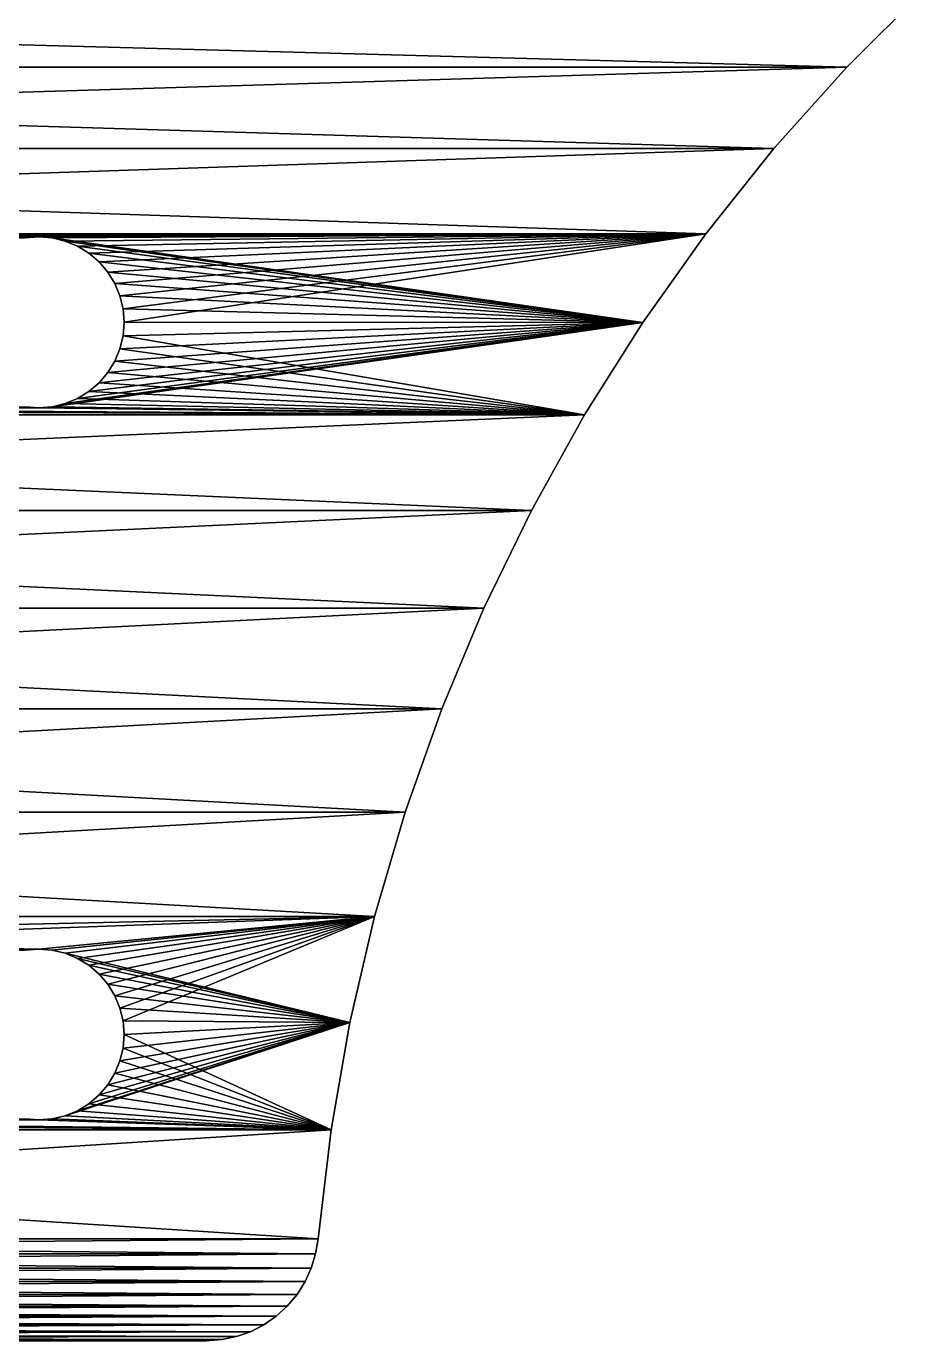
# Model space of a CAD drawing. Header units: millimetres. Extents: x -48.7 to 48.7, y -48.7 to 48.7.
# Drawn here: x 9.94 to 25.95, y -48.66 to -25.22 of the extents above; entities that cross this region are included whole.
import ezdxf

# ---------------------------------------------------------------- set-up
doc = ezdxf.new("R2010")
doc.units = ezdxf.units.MM
doc.header["$LTSCALE"] = 65.185185
for name, color, linetype in [('1', 7, 'CONTINUOUS'), ('2', 7, 'CONTINUOUS'), ('31', 7, 'CONTINUOUS'), ('32', 7, 'CONTINUOUS'), ('33', 7, 'CONTINUOUS'), ('34', 7, 'CONTINUOUS'), ('89', 7, 'CONTINUOUS'), ('90', 7, 'CONTINUOUS'), ('91', 7, 'CONTINUOUS')]:
    doc.layers.add(name, color=color, linetype=linetype)

msp = doc.modelspace()

# ---------------------------------------------------------------- linework, layer by layer
at = {"layer": '1', "linetype": 'CONTINUOUS'}
for points in [[(-24.575, -25.947), (-25.947, -24.575), (24.575, -25.947), (-24.575, -25.947)], [(24.575, -25.947), (-25.947, -24.575), (25.947, -24.575), (24.575, -25.947)], [(-23.276, -27.399), (-24.575, -25.947), (23.276, -27.399), (-23.276, -27.399)], [(23.276, -27.399), (-24.575, -25.947), (24.575, -25.947), (23.276, -27.399)], [(-22.059, -28.922), (-23.276, -27.399), (22.059, -28.922), (-22.059, -28.922)], [(22.059, -28.922), (-23.276, -27.399), (23.276, -27.399), (22.059, -28.922)], [(10.16, -28.976), (0, -28.976), (-22.059, -28.922), (10.16, -28.976)], [(10.16, -28.976), (-22.059, -28.922), (22.059, -28.922), (10.16, -28.976)], [(9.921, -28.994), (0, -28.976), (10.16, -28.976), (9.921, -28.994)], [(10.399, -28.994), (10.16, -28.976), (22.059, -28.922), (10.399, -28.994)], [(20.934, -30.502), (10.399, -28.994), (22.059, -28.922), (20.934, -30.502)], [(10.631, -29.05), (10.399, -28.994), (20.934, -30.502), (10.631, -29.05)], [(10.853, -29.142), (10.631, -29.05), (20.934, -30.502), (10.853, -29.142)], [(11.055, -29.266), (10.853, -29.142), (20.934, -30.502), (11.055, -29.266)], [(11.239, -29.423), (11.055, -29.266), (20.934, -30.502), (11.239, -29.423)], [(11.393, -29.603), (11.239, -29.423), (20.934, -30.502), (11.393, -29.603)], [(11.519, -29.809), (11.393, -29.603), (20.934, -30.502), (11.519, -29.809)], [(11.61, -30.028), (11.519, -29.809), (20.934, -30.502), (11.61, -30.028)], [(11.665, -30.258), (11.61, -30.028), (20.934, -30.502), (11.665, -30.258)], [(11.685, -30.5), (11.665, -30.258), (20.934, -30.502), (11.685, -30.5)], [(11.665, -30.742), (11.685, -30.5), (20.934, -30.502), (11.665, -30.742)], [(19.895, -32.149), (11.665, -30.742), (20.934, -30.502), (19.895, -32.149)], [(11.61, -30.972), (11.665, -30.742), (19.895, -32.149), (11.61, -30.972)], [(11.519, -31.191), (11.61, -30.972), (19.895, -32.149), (11.519, -31.191)], [(11.239, -31.577), (11.393, -31.397), (19.895, -32.149), (11.239, -31.577)], [(11.393, -31.397), (11.519, -31.191), (19.895, -32.149), (11.393, -31.397)], [(11.055, -31.734), (11.239, -31.577), (19.895, -32.149), (11.055, -31.734)], [(10.631, -31.95), (10.853, -31.858), (19.895, -32.149), (10.631, -31.95)], [(10.853, -31.858), (11.055, -31.734), (19.895, -32.149), (10.853, -31.858)], [(-19.895, -32.149), (-10.16, -32.024), (19.895, -32.149), (-19.895, -32.149)], [(-10.16, -32.024), (0, -32.024), (19.895, -32.149), (-10.16, -32.024)], [(0, -32.024), (0.239, -32.006), (10.16, -32.024), (0, -32.024)], [(0, -32.024), (10.16, -32.024), (19.895, -32.149), (0, -32.024)], [(10.16, -32.024), (0.239, -32.006), (9.921, -32.006), (10.16, -32.024)], [(10.16, -32.024), (10.399, -32.006), (19.895, -32.149), (10.16, -32.024)], [(10.399, -32.006), (10.631, -31.95), (19.895, -32.149), (10.399, -32.006)], [(-18.948, -33.853), (-19.895, -32.149), (18.948, -33.853), (-18.948, -33.853)], [(18.948, -33.853), (-19.895, -32.149), (19.895, -32.149), (18.948, -33.853)], [(-18.1, -35.599), (-18.948, -33.853), (18.1, -35.599), (-18.1, -35.599)], [(18.1, -35.599), (-18.948, -33.853), (18.948, -33.853), (18.1, -35.599)], [(-17.349, -37.395), (-18.1, -35.599), (17.349, -37.395), (-17.349, -37.395)], [(17.349, -37.395), (-18.1, -35.599), (18.1, -35.599), (17.349, -37.395)], [(-16.698, -39.233), (-17.349, -37.395), (16.698, -39.233), (-16.698, -39.233)], [(16.698, -39.233), (-17.349, -37.395), (17.349, -37.395), (16.698, -39.233)], [(-16.152, -41.096), (-16.698, -39.233), (16.152, -41.096), (-16.152, -41.096)], [(16.152, -41.096), (-16.698, -39.233), (16.698, -39.233), (16.152, -41.096)], [(10.16, -41.676), (0, -41.676), (-16.152, -41.096), (10.16, -41.676)], [(10.16, -41.676), (-16.152, -41.096), (16.152, -41.096), (10.16, -41.676)], [(10.399, -41.694), (10.16, -41.676), (16.152, -41.096), (10.399, -41.694)], [(10.631, -41.75), (10.399, -41.694), (16.152, -41.096), (10.631, -41.75)], [(15.711, -42.983), (10.631, -41.75), (16.152, -41.096), (15.711, -42.983)], [(9.921, -41.694), (0, -41.676), (10.16, -41.676), (9.921, -41.694)], [(10.853, -41.842), (10.631, -41.75), (15.711, -42.983), (10.853, -41.842)], [(11.055, -41.966), (10.853, -41.842), (15.711, -42.983), (11.055, -41.966)], [(11.239, -42.123), (11.055, -41.966), (15.711, -42.983), (11.239, -42.123)], [(11.393, -42.303), (11.239, -42.123), (15.711, -42.983), (11.393, -42.303)], [(11.519, -42.509), (11.393, -42.303), (15.711, -42.983), (11.519, -42.509)], [(11.61, -42.728), (11.519, -42.509), (15.711, -42.983), (11.61, -42.728)], [(11.665, -42.958), (11.61, -42.728), (15.711, -42.983), (11.665, -42.958)], [(11.685, -43.2), (11.665, -42.958), (15.711, -42.983), (11.685, -43.2)], [(15.375, -44.897), (11.685, -43.2), (15.711, -42.983), (15.375, -44.897)], [(11.665, -43.442), (11.685, -43.2), (15.375, -44.897), (11.665, -43.442)], [(11.61, -43.672), (11.665, -43.442), (15.375, -44.897), (11.61, -43.672)], [(11.519, -43.891), (11.61, -43.672), (15.375, -44.897), (11.519, -43.891)], [(11.393, -44.097), (11.519, -43.891), (15.375, -44.897), (11.393, -44.097)], [(11.055, -44.434), (11.239, -44.277), (15.375, -44.897), (11.055, -44.434)], [(11.239, -44.277), (11.393, -44.097), (15.375, -44.897), (11.239, -44.277)], [(10.853, -44.558), (11.055, -44.434), (15.375, -44.897), (10.853, -44.558)], [(-15.375, -44.897), (-10.16, -44.724), (15.375, -44.897), (-15.375, -44.897)], [(-10.16, -44.724), (0, -44.724), (15.375, -44.897), (-10.16, -44.724)], [(0, -44.724), (0.239, -44.706), (10.16, -44.724), (0, -44.724)], [(0, -44.724), (10.16, -44.724), (15.375, -44.897), (0, -44.724)], [(10.16, -44.724), (0.239, -44.706), (9.921, -44.706), (10.16, -44.724)], [(10.16, -44.724), (10.399, -44.706), (15.375, -44.897), (10.16, -44.724)], [(10.399, -44.706), (10.631, -44.65), (15.375, -44.897), (10.399, -44.706)], [(10.631, -44.65), (10.853, -44.558), (15.375, -44.897), (10.631, -44.65)], [(-15.143, -46.841), (-15.375, -44.897), (15.143, -46.841), (-15.143, -46.841)], [(15.143, -46.841), (-15.375, -44.897), (15.375, -44.897), (15.143, -46.841)], [(-15.098, -47.112), (-15.143, -46.841), (15.098, -47.112), (-15.098, -47.112)], [(15.098, -47.112), (-15.143, -46.841), (15.143, -46.841), (15.098, -47.112)], [(-15.021, -47.368), (-15.098, -47.112), (15.021, -47.368), (-15.021, -47.368)], [(15.021, -47.368), (-15.098, -47.112), (15.098, -47.112), (15.021, -47.368)], [(-14.912, -47.607), (-15.021, -47.368), (14.912, -47.607), (-14.912, -47.607)], [(14.912, -47.607), (-15.021, -47.368), (15.021, -47.368), (14.912, -47.607)], [(-14.768, -47.835), (-14.912, -47.607), (14.768, -47.835), (-14.768, -47.835)], [(14.768, -47.835), (-14.912, -47.607), (14.912, -47.607), (14.768, -47.835)], [(-14.595, -48.044), (-14.768, -47.835), (14.595, -48.044), (-14.595, -48.044)], [(14.595, -48.044), (-14.768, -47.835), (14.768, -47.835), (14.595, -48.044)], [(-14.399, -48.223), (-14.595, -48.044), (14.399, -48.223), (-14.399, -48.223)], [(14.399, -48.223), (-14.595, -48.044), (14.595, -48.044), (14.399, -48.223)], [(-14.176, -48.377), (-14.399, -48.223), (14.176, -48.377), (-14.176, -48.377)], [(14.176, -48.377), (-14.399, -48.223), (14.399, -48.223), (14.176, -48.377)], [(-13.936, -48.5), (-14.176, -48.377), (13.936, -48.5), (-13.936, -48.5)], [(13.936, -48.5), (-14.176, -48.377), (14.176, -48.377), (13.936, -48.5)], [(-13.687, -48.587), (-13.936, -48.5), (13.687, -48.587), (-13.687, -48.587)], [(13.687, -48.587), (-13.936, -48.5), (13.936, -48.5), (13.687, -48.587)], [(-13.425, -48.64), (-13.687, -48.587), (13.425, -48.64), (-13.425, -48.64)], [(13.425, -48.64), (-13.687, -48.587), (13.687, -48.587), (13.425, -48.64)], [(-13.151, -48.66), (-13.425, -48.64), (13.151, -48.66), (-13.151, -48.66)], [(13.151, -48.66), (-13.425, -48.64), (13.425, -48.64), (13.151, -48.66)]]:
    msp.add_3dface(points, dxfattribs=at)
at = {"layer": '2', "linetype": 'CONTINUOUS'}
for points in [[(-24.575, -25.947, 3.175), (25.947, -24.575, 3.175), (-25.947, -24.575, 3.175), (-24.575, -25.947, 3.175)], [(24.575, -25.947, 3.175), (25.947, -24.575, 3.175), (-24.575, -25.947, 3.175), (24.575, -25.947, 3.175)], [(-23.276, -27.399, 3.175), (24.575, -25.947, 3.175), (-24.575, -25.947, 3.175), (-23.276, -27.399, 3.175)], [(23.276, -27.399, 3.175), (24.575, -25.947, 3.175), (-23.276, -27.399, 3.175), (23.276, -27.399, 3.175)], [(-22.059, -28.922, 3.175), (23.276, -27.399, 3.175), (-23.276, -27.399, 3.175), (-22.059, -28.922, 3.175)], [(22.059, -28.922, 3.175), (23.276, -27.399, 3.175), (-22.059, -28.922, 3.175), (22.059, -28.922, 3.175)], [(-10.16, -28.976, 3.175), (22.059, -28.922, 3.175), (-22.059, -28.922, 3.175), (-10.16, -28.976, 3.175)], [(-10.16, -28.976, 3.175), (0, -28.976, 3.175), (22.059, -28.922, 3.175), (-10.16, -28.976, 3.175)], [(0, -28.976, 3.175), (10.16, -28.976, 3.175), (22.059, -28.922, 3.175), (0, -28.976, 3.175)], [(0, -28.976, 3.175), (0.239, -28.994, 3.175), (10.16, -28.976, 3.175), (0, -28.976, 3.175)], [(10.16, -28.976, 3.175), (0.239, -28.994, 3.175), (9.921, -28.994, 3.175), (10.16, -28.976, 3.175)], [(10.16, -28.976, 3.175), (10.399, -28.994, 3.175), (22.059, -28.922, 3.175), (10.16, -28.976, 3.175)], [(10.399, -28.994, 3.175), (10.631, -29.05, 3.175), (22.059, -28.922, 3.175), (10.399, -28.994, 3.175)], [(10.631, -29.05, 3.175), (10.853, -29.142, 3.175), (22.059, -28.922, 3.175), (10.631, -29.05, 3.175)], [(10.853, -29.142, 3.175), (11.055, -29.266, 3.175), (22.059, -28.922, 3.175), (10.853, -29.142, 3.175)], [(11.055, -29.266, 3.175), (11.239, -29.423, 3.175), (22.059, -28.922, 3.175), (11.055, -29.266, 3.175)], [(11.239, -29.423, 3.175), (11.393, -29.603, 3.175), (22.059, -28.922, 3.175), (11.239, -29.423, 3.175)], [(11.393, -29.603, 3.175), (11.519, -29.809, 3.175), (22.059, -28.922, 3.175), (11.393, -29.603, 3.175)], [(11.519, -29.809, 3.175), (11.61, -30.028, 3.175), (22.059, -28.922, 3.175), (11.519, -29.809, 3.175)], [(11.61, -30.028, 3.175), (11.665, -30.258, 3.175), (22.059, -28.922, 3.175), (11.61, -30.028, 3.175)], [(11.665, -30.258, 3.175), (11.685, -30.5, 3.175), (22.059, -28.922, 3.175), (11.665, -30.258, 3.175)], [(22.059, -28.922, 3.175), (11.685, -30.5, 3.175), (20.934, -30.502, 3.175), (22.059, -28.922, 3.175)], [(10.631, -31.95, 3.175), (10.399, -32.006, 3.175), (20.934, -30.502, 3.175), (10.631, -31.95, 3.175)], [(20.934, -30.502, 3.175), (10.399, -32.006, 3.175), (19.895, -32.149, 3.175), (20.934, -30.502, 3.175)], [(10.853, -31.858, 3.175), (10.631, -31.95, 3.175), (20.934, -30.502, 3.175), (10.853, -31.858, 3.175)], [(11.055, -31.734, 3.175), (10.853, -31.858, 3.175), (20.934, -30.502, 3.175), (11.055, -31.734, 3.175)], [(11.239, -31.577, 3.175), (11.055, -31.734, 3.175), (20.934, -30.502, 3.175), (11.239, -31.577, 3.175)], [(11.393, -31.397, 3.175), (11.239, -31.577, 3.175), (20.934, -30.502, 3.175), (11.393, -31.397, 3.175)], [(11.519, -31.191, 3.175), (11.393, -31.397, 3.175), (20.934, -30.502, 3.175), (11.519, -31.191, 3.175)], [(11.61, -30.972, 3.175), (11.519, -31.191, 3.175), (20.934, -30.502, 3.175), (11.61, -30.972, 3.175)], [(11.665, -30.742, 3.175), (11.61, -30.972, 3.175), (20.934, -30.502, 3.175), (11.665, -30.742, 3.175)], [(11.685, -30.5, 3.175), (11.665, -30.742, 3.175), (20.934, -30.502, 3.175), (11.685, -30.5, 3.175)], [(10.16, -32.024, 3.175), (0, -32.024, 3.175), (-19.895, -32.149, 3.175), (10.16, -32.024, 3.175)], [(19.895, -32.149, 3.175), (10.16, -32.024, 3.175), (-19.895, -32.149, 3.175), (19.895, -32.149, 3.175)], [(9.921, -32.006, 3.175), (0, -32.024, 3.175), (10.16, -32.024, 3.175), (9.921, -32.006, 3.175)], [(10.399, -32.006, 3.175), (10.16, -32.024, 3.175), (19.895, -32.149, 3.175), (10.399, -32.006, 3.175)], [(-18.948, -33.853, 3.175), (19.895, -32.149, 3.175), (-19.895, -32.149, 3.175), (-18.948, -33.853, 3.175)], [(18.948, -33.853, 3.175), (19.895, -32.149, 3.175), (-18.948, -33.853, 3.175), (18.948, -33.853, 3.175)], [(-18.1, -35.599, 3.175), (18.948, -33.853, 3.175), (-18.948, -33.853, 3.175), (-18.1, -35.599, 3.175)], [(18.1, -35.599, 3.175), (18.948, -33.853, 3.175), (-18.1, -35.599, 3.175), (18.1, -35.599, 3.175)], [(-17.349, -37.395, 3.175), (18.1, -35.599, 3.175), (-18.1, -35.599, 3.175), (-17.349, -37.395, 3.175)], [(17.349, -37.395, 3.175), (18.1, -35.599, 3.175), (-17.349, -37.395, 3.175), (17.349, -37.395, 3.175)], [(-16.698, -39.233, 3.175), (17.349, -37.395, 3.175), (-17.349, -37.395, 3.175), (-16.698, -39.233, 3.175)], [(16.698, -39.233, 3.175), (17.349, -37.395, 3.175), (-16.698, -39.233, 3.175), (16.698, -39.233, 3.175)], [(-16.152, -41.096, 3.175), (16.698, -39.233, 3.175), (-16.698, -39.233, 3.175), (-16.152, -41.096, 3.175)], [(16.152, -41.096, 3.175), (16.698, -39.233, 3.175), (-16.152, -41.096, 3.175), (16.152, -41.096, 3.175)], [(-10.16, -41.676, 3.175), (16.152, -41.096, 3.175), (-16.152, -41.096, 3.175), (-10.16, -41.676, 3.175)], [(-10.16, -41.676, 3.175), (0, -41.676, 3.175), (16.152, -41.096, 3.175), (-10.16, -41.676, 3.175)], [(0, -41.676, 3.175), (10.16, -41.676, 3.175), (16.152, -41.096, 3.175), (0, -41.676, 3.175)], [(10.16, -41.676, 3.175), (10.399, -41.694, 3.175), (16.152, -41.096, 3.175), (10.16, -41.676, 3.175)], [(10.399, -41.694, 3.175), (10.631, -41.75, 3.175), (16.152, -41.096, 3.175), (10.399, -41.694, 3.175)], [(10.631, -41.75, 3.175), (10.853, -41.842, 3.175), (16.152, -41.096, 3.175), (10.631, -41.75, 3.175)], [(10.853, -41.842, 3.175), (11.055, -41.966, 3.175), (16.152, -41.096, 3.175), (10.853, -41.842, 3.175)], [(11.055, -41.966, 3.175), (11.239, -42.123, 3.175), (16.152, -41.096, 3.175), (11.055, -41.966, 3.175)], [(11.239, -42.123, 3.175), (11.393, -42.303, 3.175), (16.152, -41.096, 3.175), (11.239, -42.123, 3.175)], [(11.393, -42.303, 3.175), (11.519, -42.509, 3.175), (16.152, -41.096, 3.175), (11.393, -42.303, 3.175)], [(11.519, -42.509, 3.175), (11.61, -42.728, 3.175), (16.152, -41.096, 3.175), (11.519, -42.509, 3.175)], [(11.61, -42.728, 3.175), (11.665, -42.958, 3.175), (16.152, -41.096, 3.175), (11.61, -42.728, 3.175)], [(16.152, -41.096, 3.175), (11.665, -42.958, 3.175), (15.711, -42.983, 3.175), (16.152, -41.096, 3.175)], [(0, -41.676, 3.175), (0.239, -41.694, 3.175), (10.16, -41.676, 3.175), (0, -41.676, 3.175)], [(10.16, -41.676, 3.175), (0.239, -41.694, 3.175), (9.921, -41.694, 3.175), (10.16, -41.676, 3.175)], [(10.853, -44.558, 3.175), (10.631, -44.65, 3.175), (15.711, -42.983, 3.175), (10.853, -44.558, 3.175)], [(15.711, -42.983, 3.175), (10.631, -44.65, 3.175), (15.375, -44.897, 3.175), (15.711, -42.983, 3.175)], [(11.055, -44.434, 3.175), (10.853, -44.558, 3.175), (15.711, -42.983, 3.175), (11.055, -44.434, 3.175)], [(11.239, -44.277, 3.175), (11.055, -44.434, 3.175), (15.711, -42.983, 3.175), (11.239, -44.277, 3.175)], [(11.393, -44.097, 3.175), (11.239, -44.277, 3.175), (15.711, -42.983, 3.175), (11.393, -44.097, 3.175)], [(11.519, -43.891, 3.175), (11.393, -44.097, 3.175), (15.711, -42.983, 3.175), (11.519, -43.891, 3.175)], [(11.61, -43.672, 3.175), (11.519, -43.891, 3.175), (15.711, -42.983, 3.175), (11.61, -43.672, 3.175)], [(11.665, -43.442, 3.175), (11.61, -43.672, 3.175), (15.711, -42.983, 3.175), (11.665, -43.442, 3.175)], [(11.665, -42.958, 3.175), (11.685, -43.2, 3.175), (15.711, -42.983, 3.175), (11.665, -42.958, 3.175)], [(11.685, -43.2, 3.175), (11.665, -43.442, 3.175), (15.711, -42.983, 3.175), (11.685, -43.2, 3.175)], [(10.16, -44.724, 3.175), (0, -44.724, 3.175), (-15.375, -44.897, 3.175), (10.16, -44.724, 3.175)], [(15.375, -44.897, 3.175), (10.16, -44.724, 3.175), (-15.375, -44.897, 3.175), (15.375, -44.897, 3.175)], [(9.921, -44.706, 3.175), (0, -44.724, 3.175), (10.16, -44.724, 3.175), (9.921, -44.706, 3.175)], [(10.399, -44.706, 3.175), (10.16, -44.724, 3.175), (15.375, -44.897, 3.175), (10.399, -44.706, 3.175)], [(10.631, -44.65, 3.175), (10.399, -44.706, 3.175), (15.375, -44.897, 3.175), (10.631, -44.65, 3.175)], [(-15.143, -46.841, 3.175), (15.375, -44.897, 3.175), (-15.375, -44.897, 3.175), (-15.143, -46.841, 3.175)], [(15.143, -46.841, 3.175), (15.375, -44.897, 3.175), (-15.143, -46.841, 3.175), (15.143, -46.841, 3.175)], [(-15.098, -47.112, 3.175), (15.143, -46.841, 3.175), (-15.143, -46.841, 3.175), (-15.098, -47.112, 3.175)], [(15.098, -47.112, 3.175), (15.143, -46.841, 3.175), (-15.098, -47.112, 3.175), (15.098, -47.112, 3.175)], [(-15.021, -47.368, 3.175), (15.098, -47.112, 3.175), (-15.098, -47.112, 3.175), (-15.021, -47.368, 3.175)], [(15.021, -47.368, 3.175), (15.098, -47.112, 3.175), (-15.021, -47.368, 3.175), (15.021, -47.368, 3.175)], [(-14.912, -47.607, 3.175), (15.021, -47.368, 3.175), (-15.021, -47.368, 3.175), (-14.912, -47.607, 3.175)], [(14.912, -47.607, 3.175), (15.021, -47.368, 3.175), (-14.912, -47.607, 3.175), (14.912, -47.607, 3.175)], [(-14.768, -47.835, 3.175), (14.912, -47.607, 3.175), (-14.912, -47.607, 3.175), (-14.768, -47.835, 3.175)], [(14.768, -47.835, 3.175), (14.912, -47.607, 3.175), (-14.768, -47.835, 3.175), (14.768, -47.835, 3.175)], [(-14.595, -48.044, 3.175), (14.768, -47.835, 3.175), (-14.768, -47.835, 3.175), (-14.595, -48.044, 3.175)], [(14.595, -48.044, 3.175), (14.768, -47.835, 3.175), (-14.595, -48.044, 3.175), (14.595, -48.044, 3.175)], [(-14.399, -48.223, 3.175), (14.595, -48.044, 3.175), (-14.595, -48.044, 3.175), (-14.399, -48.223, 3.175)], [(14.399, -48.223, 3.175), (14.595, -48.044, 3.175), (-14.399, -48.223, 3.175), (14.399, -48.223, 3.175)], [(-14.176, -48.377, 3.175), (14.399, -48.223, 3.175), (-14.399, -48.223, 3.175), (-14.176, -48.377, 3.175)], [(14.176, -48.377, 3.175), (14.399, -48.223, 3.175), (-14.176, -48.377, 3.175), (14.176, -48.377, 3.175)], [(-13.936, -48.5, 3.175), (14.176, -48.377, 3.175), (-14.176, -48.377, 3.175), (-13.936, -48.5, 3.175)], [(13.936, -48.5, 3.175), (14.176, -48.377, 3.175), (-13.936, -48.5, 3.175), (13.936, -48.5, 3.175)], [(-13.687, -48.587, 3.175), (13.936, -48.5, 3.175), (-13.936, -48.5, 3.175), (-13.687, -48.587, 3.175)], [(13.687, -48.587, 3.175), (13.936, -48.5, 3.175), (-13.687, -48.587, 3.175), (13.687, -48.587, 3.175)], [(-13.425, -48.64, 3.175), (13.687, -48.587, 3.175), (-13.687, -48.587, 3.175), (-13.425, -48.64, 3.175)], [(13.425, -48.64, 3.175), (13.687, -48.587, 3.175), (-13.425, -48.64, 3.175), (13.425, -48.64, 3.175)], [(-13.151, -48.66, 3.175), (13.425, -48.64, 3.175), (-13.425, -48.64, 3.175), (-13.151, -48.66, 3.175)], [(13.151, -48.66, 3.175), (13.425, -48.64, 3.175), (-13.151, -48.66, 3.175), (13.151, -48.66, 3.175)]]:
    msp.add_3dface(points, dxfattribs=at)
at = {"layer": '31', "linetype": 'CONTINUOUS'}
for points in [[(11.685, -30.5), (11.665, -30.742), (11.685, -30.5, 3.175), (11.685, -30.5)], [(11.685, -30.5, 3.175), (11.665, -30.742), (11.665, -30.742, 3.175), (11.685, -30.5, 3.175)], [(11.665, -30.742), (11.61, -30.972), (11.665, -30.742, 3.175), (11.665, -30.742)], [(11.61, -30.972), (11.61, -30.972, 3.175), (11.665, -30.742, 3.175), (11.61, -30.972)], [(11.61, -30.972), (11.519, -31.191), (11.61, -30.972, 3.175), (11.61, -30.972)], [(11.519, -31.191), (11.519, -31.191, 3.175), (11.61, -30.972, 3.175), (11.519, -31.191)], [(11.393, -31.397), (11.239, -31.577), (11.393, -31.397, 3.175), (11.393, -31.397)], [(11.239, -31.577), (11.239, -31.577, 3.175), (11.393, -31.397, 3.175), (11.239, -31.577)], [(11.519, -31.191), (11.393, -31.397), (11.519, -31.191, 3.175), (11.519, -31.191)], [(11.393, -31.397), (11.393, -31.397, 3.175), (11.519, -31.191, 3.175), (11.393, -31.397)], [(11.239, -31.577), (11.055, -31.734), (11.239, -31.577, 3.175), (11.239, -31.577)], [(11.055, -31.734), (11.055, -31.734, 3.175), (11.239, -31.577, 3.175), (11.055, -31.734)], [(10.853, -31.858), (10.631, -31.95), (10.853, -31.858, 3.175), (10.853, -31.858)], [(10.631, -31.95), (10.631, -31.95, 3.175), (10.853, -31.858, 3.175), (10.631, -31.95)], [(11.055, -31.734), (10.853, -31.858), (11.055, -31.734, 3.175), (11.055, -31.734)], [(10.853, -31.858), (10.853, -31.858, 3.175), (11.055, -31.734, 3.175), (10.853, -31.858)], [(10.16, -32.024), (9.921, -32.006), (10.16, -32.024, 3.175), (10.16, -32.024)], [(9.921, -32.006), (9.921, -32.006, 3.175), (10.16, -32.024, 3.175), (9.921, -32.006)], [(10.399, -32.006), (10.16, -32.024), (10.399, -32.006, 3.175), (10.399, -32.006)], [(10.16, -32.024), (10.16, -32.024, 3.175), (10.399, -32.006, 3.175), (10.16, -32.024)], [(10.631, -31.95), (10.399, -32.006), (10.631, -31.95, 3.175), (10.631, -31.95)], [(10.399, -32.006), (10.399, -32.006, 3.175), (10.631, -31.95, 3.175), (10.399, -32.006)]]:
    msp.add_3dface(points, dxfattribs=at)
at = {"layer": '32', "linetype": 'CONTINUOUS'}
for points in [[(9.921, -28.994), (10.16, -28.976), (9.921, -28.994, 3.175), (9.921, -28.994)], [(10.16, -28.976), (10.16, -28.976, 3.175), (9.921, -28.994, 3.175), (10.16, -28.976)], [(10.16, -28.976), (10.399, -28.994), (10.16, -28.976, 3.175), (10.16, -28.976)], [(10.399, -28.994), (10.399, -28.994, 3.175), (10.16, -28.976, 3.175), (10.399, -28.994)], [(10.399, -28.994), (10.631, -29.05), (10.399, -28.994, 3.175), (10.399, -28.994)], [(10.631, -29.05), (10.631, -29.05, 3.175), (10.399, -28.994, 3.175), (10.631, -29.05)], [(10.631, -29.05), (10.853, -29.142), (10.631, -29.05, 3.175), (10.631, -29.05)], [(10.853, -29.142), (10.853, -29.142, 3.175), (10.631, -29.05, 3.175), (10.853, -29.142)], [(10.853, -29.142), (11.055, -29.266), (10.853, -29.142, 3.175), (10.853, -29.142)], [(11.055, -29.266), (11.055, -29.266, 3.175), (10.853, -29.142, 3.175), (11.055, -29.266)], [(11.055, -29.266), (11.239, -29.423), (11.055, -29.266, 3.175), (11.055, -29.266)], [(11.239, -29.423), (11.239, -29.423, 3.175), (11.055, -29.266, 3.175), (11.239, -29.423)], [(11.239, -29.423), (11.393, -29.603), (11.239, -29.423, 3.175), (11.239, -29.423)], [(11.393, -29.603), (11.393, -29.603, 3.175), (11.239, -29.423, 3.175), (11.393, -29.603)], [(11.393, -29.603), (11.519, -29.809), (11.393, -29.603, 3.175), (11.393, -29.603)], [(11.519, -29.809), (11.519, -29.809, 3.175), (11.393, -29.603, 3.175), (11.519, -29.809)], [(11.519, -29.809), (11.61, -30.028), (11.519, -29.809, 3.175), (11.519, -29.809)], [(11.61, -30.028), (11.61, -30.028, 3.175), (11.519, -29.809, 3.175), (11.61, -30.028)], [(11.61, -30.028), (11.665, -30.258), (11.61, -30.028, 3.175), (11.61, -30.028)], [(11.665, -30.258), (11.665, -30.258, 3.175), (11.61, -30.028, 3.175), (11.665, -30.258)], [(11.665, -30.258), (11.685, -30.5), (11.665, -30.258, 3.175), (11.665, -30.258)], [(11.685, -30.5), (11.685, -30.5, 3.175), (11.665, -30.258, 3.175), (11.685, -30.5)]]:
    msp.add_3dface(points, dxfattribs=at)
at = {"layer": '33', "linetype": 'CONTINUOUS'}
for points in [[(11.685, -43.2), (11.665, -43.442), (11.685, -43.2, 3.175), (11.685, -43.2)], [(11.685, -43.2, 3.175), (11.665, -43.442), (11.665, -43.442, 3.175), (11.685, -43.2, 3.175)], [(11.665, -43.442), (11.61, -43.672), (11.665, -43.442, 3.175), (11.665, -43.442)], [(11.61, -43.672), (11.61, -43.672, 3.175), (11.665, -43.442, 3.175), (11.61, -43.672)], [(11.61, -43.672), (11.519, -43.891), (11.61, -43.672, 3.175), (11.61, -43.672)], [(11.519, -43.891), (11.519, -43.891, 3.175), (11.61, -43.672, 3.175), (11.519, -43.891)], [(11.519, -43.891), (11.393, -44.097), (11.519, -43.891, 3.175), (11.519, -43.891)], [(11.393, -44.097), (11.393, -44.097, 3.175), (11.519, -43.891, 3.175), (11.393, -44.097)], [(11.239, -44.277), (11.055, -44.434), (11.239, -44.277, 3.175), (11.239, -44.277)], [(11.055, -44.434), (11.055, -44.434, 3.175), (11.239, -44.277, 3.175), (11.055, -44.434)], [(11.393, -44.097), (11.239, -44.277), (11.393, -44.097, 3.175), (11.393, -44.097)], [(11.239, -44.277), (11.239, -44.277, 3.175), (11.393, -44.097, 3.175), (11.239, -44.277)], [(11.055, -44.434), (10.853, -44.558), (11.055, -44.434, 3.175), (11.055, -44.434)], [(10.853, -44.558), (10.853, -44.558, 3.175), (11.055, -44.434, 3.175), (10.853, -44.558)], [(10.16, -44.724), (9.921, -44.706), (10.16, -44.724, 3.175), (10.16, -44.724)], [(9.921, -44.706), (9.921, -44.706, 3.175), (10.16, -44.724, 3.175), (9.921, -44.706)], [(10.399, -44.706), (10.16, -44.724), (10.399, -44.706, 3.175), (10.399, -44.706)], [(10.16, -44.724), (10.16, -44.724, 3.175), (10.399, -44.706, 3.175), (10.16, -44.724)], [(10.631, -44.65), (10.399, -44.706), (10.631, -44.65, 3.175), (10.631, -44.65)], [(10.399, -44.706), (10.399, -44.706, 3.175), (10.631, -44.65, 3.175), (10.399, -44.706)], [(10.853, -44.558), (10.631, -44.65), (10.853, -44.558, 3.175), (10.853, -44.558)], [(10.631, -44.65), (10.631, -44.65, 3.175), (10.853, -44.558, 3.175), (10.631, -44.65)]]:
    msp.add_3dface(points, dxfattribs=at)
at = {"layer": '34', "linetype": 'CONTINUOUS'}
for points in [[(9.921, -41.694), (10.16, -41.676), (9.921, -41.694, 3.175), (9.921, -41.694)], [(10.16, -41.676), (10.16, -41.676, 3.175), (9.921, -41.694, 3.175), (10.16, -41.676)], [(10.16, -41.676), (10.399, -41.694), (10.16, -41.676, 3.175), (10.16, -41.676)], [(10.399, -41.694), (10.399, -41.694, 3.175), (10.16, -41.676, 3.175), (10.399, -41.694)], [(10.399, -41.694), (10.631, -41.75), (10.399, -41.694, 3.175), (10.399, -41.694)], [(10.631, -41.75), (10.631, -41.75, 3.175), (10.399, -41.694, 3.175), (10.631, -41.75)], [(10.631, -41.75), (10.853, -41.842), (10.631, -41.75, 3.175), (10.631, -41.75)], [(10.853, -41.842), (10.853, -41.842, 3.175), (10.631, -41.75, 3.175), (10.853, -41.842)], [(10.853, -41.842), (11.055, -41.966), (10.853, -41.842, 3.175), (10.853, -41.842)], [(11.055, -41.966), (11.055, -41.966, 3.175), (10.853, -41.842, 3.175), (11.055, -41.966)], [(11.055, -41.966), (11.239, -42.123), (11.055, -41.966, 3.175), (11.055, -41.966)], [(11.239, -42.123), (11.239, -42.123, 3.175), (11.055, -41.966, 3.175), (11.239, -42.123)], [(11.239, -42.123), (11.393, -42.303), (11.239, -42.123, 3.175), (11.239, -42.123)], [(11.393, -42.303), (11.393, -42.303, 3.175), (11.239, -42.123, 3.175), (11.393, -42.303)], [(11.393, -42.303), (11.519, -42.509), (11.393, -42.303, 3.175), (11.393, -42.303)], [(11.519, -42.509), (11.519, -42.509, 3.175), (11.393, -42.303, 3.175), (11.519, -42.509)], [(11.519, -42.509), (11.61, -42.728), (11.519, -42.509, 3.175), (11.519, -42.509)], [(11.61, -42.728), (11.61, -42.728, 3.175), (11.519, -42.509, 3.175), (11.61, -42.728)], [(11.61, -42.728), (11.665, -42.958), (11.61, -42.728, 3.175), (11.61, -42.728)], [(11.665, -42.958), (11.665, -42.958, 3.175), (11.61, -42.728, 3.175), (11.665, -42.958)], [(11.665, -42.958), (11.685, -43.2), (11.665, -42.958, 3.175), (11.665, -42.958)], [(11.685, -43.2), (11.685, -43.2, 3.175), (11.665, -42.958, 3.175), (11.685, -43.2)]]:
    msp.add_3dface(points, dxfattribs=at)
at = {"layer": '89', "linetype": 'CONTINUOUS'}
for points in [[(-13.151, -48.66), (13.151, -48.66), (-13.151, -48.66, 3.175), (-13.151, -48.66)], [(13.151, -48.66), (13.151, -48.66, 3.175), (-13.151, -48.66, 3.175), (13.151, -48.66)]]:
    msp.add_3dface(points, dxfattribs=at)
at = {"layer": '90', "linetype": 'CONTINUOUS'}
for points in [[(15.098, -47.112), (15.143, -46.841), (15.098, -47.112, 3.175), (15.098, -47.112)], [(15.143, -46.841), (15.143, -46.841, 3.175), (15.098, -47.112, 3.175), (15.143, -46.841)], [(15.021, -47.368), (15.098, -47.112), (15.021, -47.368, 3.175), (15.021, -47.368)], [(15.098, -47.112), (15.098, -47.112, 3.175), (15.021, -47.368, 3.175), (15.098, -47.112)], [(14.912, -47.607), (15.021, -47.368), (14.912, -47.607, 3.175), (14.912, -47.607)], [(15.021, -47.368), (15.021, -47.368, 3.175), (14.912, -47.607, 3.175), (15.021, -47.368)], [(14.768, -47.835), (14.912, -47.607), (14.768, -47.835, 3.175), (14.768, -47.835)], [(14.912, -47.607), (14.912, -47.607, 3.175), (14.768, -47.835, 3.175), (14.912, -47.607)], [(14.399, -48.223), (14.595, -48.044), (14.399, -48.223, 3.175), (14.399, -48.223)], [(14.595, -48.044), (14.595, -48.044, 3.175), (14.399, -48.223, 3.175), (14.595, -48.044)], [(14.595, -48.044), (14.768, -47.835), (14.595, -48.044, 3.175), (14.595, -48.044)], [(14.768, -47.835), (14.768, -47.835, 3.175), (14.595, -48.044, 3.175), (14.768, -47.835)], [(14.176, -48.377), (14.399, -48.223), (14.176, -48.377, 3.175), (14.176, -48.377)], [(14.399, -48.223), (14.399, -48.223, 3.175), (14.176, -48.377, 3.175), (14.399, -48.223)], [(13.687, -48.587), (13.936, -48.5), (13.687, -48.587, 3.175), (13.687, -48.587)], [(13.936, -48.5), (13.936, -48.5, 3.175), (13.687, -48.587, 3.175), (13.936, -48.5)], [(13.936, -48.5), (14.176, -48.377), (13.936, -48.5, 3.175), (13.936, -48.5)], [(14.176, -48.377), (14.176, -48.377, 3.175), (13.936, -48.5, 3.175), (14.176, -48.377)], [(13.151, -48.66), (13.425, -48.64), (13.151, -48.66, 3.175), (13.151, -48.66)], [(13.425, -48.64), (13.425, -48.64, 3.175), (13.151, -48.66, 3.175), (13.425, -48.64)], [(13.425, -48.64), (13.687, -48.587), (13.425, -48.64, 3.175), (13.425, -48.64)], [(13.687, -48.587), (13.687, -48.587, 3.175), (13.425, -48.64, 3.175), (13.687, -48.587)]]:
    msp.add_3dface(points, dxfattribs=at)
at = {"layer": '91', "linetype": 'CONTINUOUS'}
for points in [[(24.575, -25.947), (25.947, -24.575), (24.575, -25.947, 3.175), (24.575, -25.947)], [(25.947, -24.575), (25.947, -24.575, 3.175), (24.575, -25.947, 3.175), (25.947, -24.575)], [(23.276, -27.399), (24.575, -25.947), (23.276, -27.399, 3.175), (23.276, -27.399)], [(24.575, -25.947), (24.575, -25.947, 3.175), (23.276, -27.399, 3.175), (24.575, -25.947)], [(22.059, -28.922), (23.276, -27.399), (22.059, -28.922, 3.175), (22.059, -28.922)], [(23.276, -27.399), (23.276, -27.399, 3.175), (22.059, -28.922, 3.175), (23.276, -27.399)], [(20.934, -30.502), (22.059, -28.922), (20.934, -30.502, 3.175), (20.934, -30.502)], [(22.059, -28.922), (22.059, -28.922, 3.175), (20.934, -30.502, 3.175), (22.059, -28.922)], [(19.895, -32.149), (20.934, -30.502), (19.895, -32.149, 3.175), (19.895, -32.149)], [(20.934, -30.502), (20.934, -30.502, 3.175), (19.895, -32.149, 3.175), (20.934, -30.502)], [(18.948, -33.853), (19.895, -32.149), (18.948, -33.853, 3.175), (18.948, -33.853)], [(19.895, -32.149), (19.895, -32.149, 3.175), (18.948, -33.853, 3.175), (19.895, -32.149)], [(18.1, -35.599), (18.948, -33.853), (18.1, -35.599, 3.175), (18.1, -35.599)], [(18.948, -33.853), (18.948, -33.853, 3.175), (18.1, -35.599, 3.175), (18.948, -33.853)], [(17.349, -37.395), (18.1, -35.599), (17.349, -37.395, 3.175), (17.349, -37.395)], [(18.1, -35.599), (18.1, -35.599, 3.175), (17.349, -37.395, 3.175), (18.1, -35.599)], [(16.698, -39.233), (17.349, -37.395), (16.698, -39.233, 3.175), (16.698, -39.233)], [(17.349, -37.395), (17.349, -37.395, 3.175), (16.698, -39.233, 3.175), (17.349, -37.395)], [(16.152, -41.096), (16.698, -39.233), (16.152, -41.096, 3.175), (16.152, -41.096)], [(16.698, -39.233), (16.698, -39.233, 3.175), (16.152, -41.096, 3.175), (16.698, -39.233)], [(15.711, -42.983), (16.152, -41.096), (15.711, -42.983, 3.175), (15.711, -42.983)], [(16.152, -41.096), (16.152, -41.096, 3.175), (15.711, -42.983, 3.175), (16.152, -41.096)], [(15.375, -44.897), (15.711, -42.983), (15.375, -44.897, 3.175), (15.375, -44.897)], [(15.711, -42.983), (15.711, -42.983, 3.175), (15.375, -44.897, 3.175), (15.711, -42.983)], [(15.143, -46.841), (15.375, -44.897), (15.143, -46.841, 3.175), (15.143, -46.841)], [(15.375, -44.897), (15.375, -44.897, 3.175), (15.143, -46.841, 3.175), (15.375, -44.897)]]:
    msp.add_3dface(points, dxfattribs=at)

doc.saveas('drawing.dxf')
